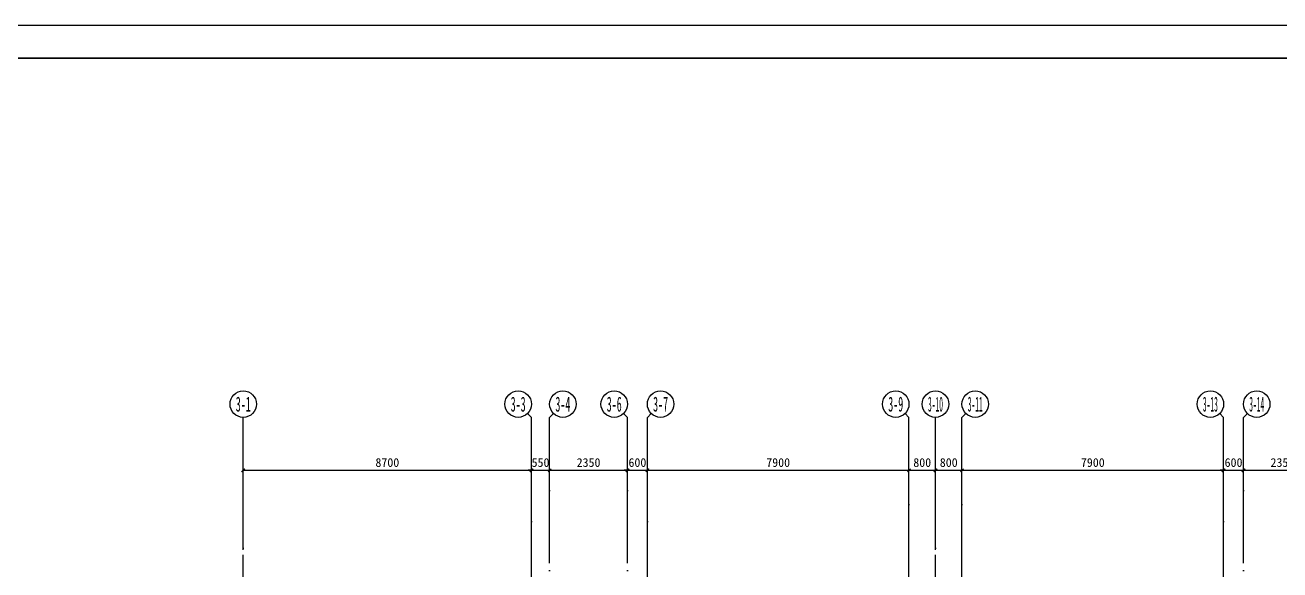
# Model space of a CAD drawing. Extents: x -3200779283 to -8106663, y 659664 to 1123462.
# Drawn here: x -8177288 to -8139401, y 1019318 to 1035778 of the extents above; entities that cross this region are included whole.
import ezdxf
from ezdxf.enums import TextEntityAlignment as Align

# ---------------------------------------------------------------- set-up
doc = ezdxf.new("R2010")
doc.units = 0
doc.header["$LTSCALE"] = 1000
doc.header["$MEASUREMENT"] = 0
doc.linetypes.add('3#-轴线$0$DOTE', pattern=[2.42, 2, -0.2, 0.02, -0.2])
doc.linetypes.add('DASH', pattern=[0.35, 0.25, -0.1])
doc.layers.get('Defpoints').update_dxf_attribs({"color": 30, "linetype": 'DASH'})
for name, color, linetype in [('3#-轴线$0$3#-轴号$0$A-ANNO-AXIS-CIRC', 3, 'Continuous'), ('3#-轴线$0$3#-轴号$0$A-ANNO-AXIS-TEXT', 7, 'Continuous'), ('3#-轴线$0$3#-轴号$0$A-ANNO-DIMS', 3, 'Continuous'), ('3#-轴线$0$A-ANNO-DOTE', 10, '3#-轴线$0$DOTE'), ('3#-轴线$0$AXIS_TEXT', 7, 'Continuous'), ('3#4#5#$0$BORDER', 7, 'Continuous'), ('3#4#5#模板$0$BORDER', 7, 'Continuous')]:
    doc.layers.add(name, color=color, linetype=linetype)
doc.styles.add('3#-轴线$0$3#-轴号$0$_TCH_AXIS', font='')
doc.styles.add('3#-轴线$0$3#-轴号$0$_TCH_DIM_T3', font='')
doc.styles.add('3#-轴线$0$COMPLEX', font='COMPLEX')
doc.styles.get('3#-轴线$0$3#-轴号$0$_TCH_AXIS').set_extended_font_data('SimSun')
doc.styles.get('3#-轴线$0$3#-轴号$0$_TCH_DIM_T3').set_extended_font_data('SimSun')
doc.dimstyles.new('3#-轴线$0$3#-轴号$0$_TCH_ARCH&&100', dxfattribs={"dimtxt": 264.345992, "dimasz": 100, "dimexe": 250, "dimexo": 300, "dimgap": 100, "dimtad": 1, "dimdec": 0, "dimzin": 0, "dimdsep": 46, "dimtxsty": '3#-轴线$0$3#-轴号$0$_TCH_DIM_T3', "dimblk": '3#-轴线$0$3#-轴号$0$_ArchTick', "dimcen": 0.09, "dimclrt": 7, "dimazin": 2, "dimtfac": 1, "dimtdec": 0, "dimtix": 1, "dimtmove": 2, "dimatfit": 3, "dimfxl": 100, "dimtolj": 1, "dimtzin": 0, "dimarcsym": 0})

# ---------------------------------------------------------------- blocks, each defined once
blk = doc.blocks.new('3#-轴线$0$_AXISO')
blk.add_circle((0, 0), 0.5)
at = {"layer": '3#-轴线$0$AXIS_TEXT', "style": '3#-轴线$0$COMPLEX', "width": 1.041667}
blk.add_attdef('A', text='', height=0.56, dxfattribs=at).set_placement((-0.25, -0.28), (0.25, -0.28), align=Align.FIT)
blk = doc.blocks.new('3#-轴线$0$3#-轴号$0$_ArchTick')
at = {"color": 0, "linetype": 'ByBlock', "const_width": 0.4}
blk.add_lwpolyline([(-0.5, -0.5), (0.5, 0.5)], dxfattribs=at)
blk = doc.blocks.new('*D395')
at = {"layer": '3#-轴线$0$3#-轴号$0$A-ANNO-DIMS', "color": 0, "lineweight": -2, "transparency": 16777216}
for p, q in [((0, 4889), (0, 5639)), ((0, 5389), (8700, 5389)), ((8700, 4889), (8700, 5639))]:
    blk.add_line(p, q, dxfattribs=at)
at = {"layer": 'Defpoints', "color": 0, "transparency": 16777216}
for p in [(8700, 5389), (0, 4589), (8700, 4589)]:
    blk.add_point(p, dxfattribs=at)
at = {"layer": '3#-轴线$0$3#-轴号$0$A-ANNO-DIMS', "color": 0, "lineweight": -2, "transparency": 16777216, "xscale": 100, "yscale": 100, "zscale": 100, "rotation": 180}
blk.add_blockref('3#-轴线$0$3#-轴号$0$_ArchTick', (0, 5389), dxfattribs=at)
at = {"layer": '3#-轴线$0$3#-轴号$0$A-ANNO-DIMS', "color": 0, "lineweight": -2, "transparency": 16777216, "xscale": 100, "yscale": 100, "zscale": 100}
blk.add_blockref('3#-轴线$0$3#-轴号$0$_ArchTick', (8700, 5389), dxfattribs=at)
at = {"layer": '3#-轴线$0$3#-轴号$0$A-ANNO-DIMS', "color": 7, "transparency": 16777216, "insert": (4350, 5622), "char_height": 264.3, "attachment_point": 5, "style": '3#-轴线$0$3#-轴号$0$_TCH_DIM_T3'}
blk.add_mtext('\\A1;8700', dxfattribs=at)
blk = doc.blocks.new('*D396')
at = {"layer": '3#-轴线$0$3#-轴号$0$A-ANNO-DIMS', "color": 0, "lineweight": -2, "transparency": 16777216}
for p, q in [((8700, 5389), (8600, 5389)), ((8700, 4889), (8700, 5639)), ((8700, 5389), (9250, 5389)), ((9250, 4889), (9250, 5639)), ((9250, 5389), (9350, 5389))]:
    blk.add_line(p, q, dxfattribs=at)
at = {"layer": 'Defpoints', "color": 0, "transparency": 16777216}
for p in [(9250, 5389), (8700, 4589), (9250, 4589)]:
    blk.add_point(p, dxfattribs=at)
at = {"layer": '3#-轴线$0$3#-轴号$0$A-ANNO-DIMS', "color": 0, "lineweight": -2, "transparency": 16777216, "xscale": 100, "yscale": 100, "zscale": 100}
blk.add_blockref('3#-轴线$0$3#-轴号$0$_ArchTick', (8700, 5389), dxfattribs=at)
at = {"layer": '3#-轴线$0$3#-轴号$0$A-ANNO-DIMS', "color": 0, "lineweight": -2, "transparency": 16777216, "xscale": 100, "yscale": 100, "zscale": 100, "rotation": 180}
blk.add_blockref('3#-轴线$0$3#-轴号$0$_ArchTick', (9250, 5389), dxfattribs=at)
at = {"layer": '3#-轴线$0$3#-轴号$0$A-ANNO-DIMS', "color": 7, "transparency": 16777216, "insert": (8975, 5622), "char_height": 264.3, "attachment_point": 5, "style": '3#-轴线$0$3#-轴号$0$_TCH_DIM_T3'}
blk.add_mtext('\\A1;550', dxfattribs=at)
blk = doc.blocks.new('*D397')
at = {"layer": '3#-轴线$0$3#-轴号$0$A-ANNO-DIMS', "color": 0, "lineweight": -2, "transparency": 16777216}
for p, q in [((9250, 4889), (9250, 5639)), ((9250, 5389), (11600, 5389)), ((11600, 4889), (11600, 5639))]:
    blk.add_line(p, q, dxfattribs=at)
at = {"layer": 'Defpoints', "color": 0, "transparency": 16777216}
for p in [(11600, 5389), (9250, 4589), (11600, 4589)]:
    blk.add_point(p, dxfattribs=at)
at = {"layer": '3#-轴线$0$3#-轴号$0$A-ANNO-DIMS', "color": 0, "lineweight": -2, "transparency": 16777216, "xscale": 100, "yscale": 100, "zscale": 100, "rotation": 180}
blk.add_blockref('3#-轴线$0$3#-轴号$0$_ArchTick', (9250, 5389), dxfattribs=at)
at = {"layer": '3#-轴线$0$3#-轴号$0$A-ANNO-DIMS', "color": 0, "lineweight": -2, "transparency": 16777216, "xscale": 100, "yscale": 100, "zscale": 100}
blk.add_blockref('3#-轴线$0$3#-轴号$0$_ArchTick', (11600, 5389), dxfattribs=at)
at = {"layer": '3#-轴线$0$3#-轴号$0$A-ANNO-DIMS', "color": 7, "transparency": 16777216, "insert": (10425, 5622), "char_height": 264.3, "attachment_point": 5, "style": '3#-轴线$0$3#-轴号$0$_TCH_DIM_T3'}
blk.add_mtext('\\A1;2350', dxfattribs=at)
blk = doc.blocks.new('*D398')
at = {"layer": '3#-轴线$0$3#-轴号$0$A-ANNO-DIMS', "color": 0, "lineweight": -2, "transparency": 16777216}
for p, q in [((11600, 5389), (11500, 5389)), ((11600, 4889), (11600, 5639)), ((11600, 5389), (12200, 5389)), ((12200, 4889), (12200, 5639)), ((12200, 5389), (12300, 5389))]:
    blk.add_line(p, q, dxfattribs=at)
at = {"layer": 'Defpoints', "color": 0, "transparency": 16777216}
for p in [(12200, 5389), (11600, 4589), (12200, 4589)]:
    blk.add_point(p, dxfattribs=at)
at = {"layer": '3#-轴线$0$3#-轴号$0$A-ANNO-DIMS', "color": 0, "lineweight": -2, "transparency": 16777216, "xscale": 100, "yscale": 100, "zscale": 100}
blk.add_blockref('3#-轴线$0$3#-轴号$0$_ArchTick', (11600, 5389), dxfattribs=at)
at = {"layer": '3#-轴线$0$3#-轴号$0$A-ANNO-DIMS', "color": 0, "lineweight": -2, "transparency": 16777216, "xscale": 100, "yscale": 100, "zscale": 100, "rotation": 180}
blk.add_blockref('3#-轴线$0$3#-轴号$0$_ArchTick', (12200, 5389), dxfattribs=at)
at = {"layer": '3#-轴线$0$3#-轴号$0$A-ANNO-DIMS', "color": 7, "transparency": 16777216, "insert": (11900, 5622), "char_height": 264.3, "attachment_point": 5, "style": '3#-轴线$0$3#-轴号$0$_TCH_DIM_T3'}
blk.add_mtext('\\A1;600', dxfattribs=at)
blk = doc.blocks.new('*D399')
at = {"layer": '3#-轴线$0$3#-轴号$0$A-ANNO-DIMS', "color": 0, "lineweight": -2, "transparency": 16777216}
for p, q in [((12200, 4889), (12200, 5639)), ((12200, 5389), (20100, 5389)), ((20100, 4889), (20100, 5639))]:
    blk.add_line(p, q, dxfattribs=at)
at = {"layer": 'Defpoints', "color": 0, "transparency": 16777216}
for p in [(20100, 5389), (12200, 4589), (20100, 4589)]:
    blk.add_point(p, dxfattribs=at)
at = {"layer": '3#-轴线$0$3#-轴号$0$A-ANNO-DIMS', "color": 0, "lineweight": -2, "transparency": 16777216, "xscale": 100, "yscale": 100, "zscale": 100, "rotation": 180}
blk.add_blockref('3#-轴线$0$3#-轴号$0$_ArchTick', (12200, 5389), dxfattribs=at)
at = {"layer": '3#-轴线$0$3#-轴号$0$A-ANNO-DIMS', "color": 0, "lineweight": -2, "transparency": 16777216, "xscale": 100, "yscale": 100, "zscale": 100}
blk.add_blockref('3#-轴线$0$3#-轴号$0$_ArchTick', (20100, 5389), dxfattribs=at)
at = {"layer": '3#-轴线$0$3#-轴号$0$A-ANNO-DIMS', "color": 7, "transparency": 16777216, "insert": (16150, 5622), "char_height": 264.3, "attachment_point": 5, "style": '3#-轴线$0$3#-轴号$0$_TCH_DIM_T3'}
blk.add_mtext('\\A1;7900', dxfattribs=at)
blk = doc.blocks.new('*D400')
at = {"layer": '3#-轴线$0$3#-轴号$0$A-ANNO-DIMS', "color": 0, "lineweight": -2, "transparency": 16777216}
for p, q in [((20100, 4889), (20100, 5639)), ((20100, 5389), (20900, 5389)), ((20900, 4889), (20900, 5639))]:
    blk.add_line(p, q, dxfattribs=at)
at = {"layer": 'Defpoints', "color": 0, "transparency": 16777216}
for p in [(20900, 5389), (20100, 4589), (20900, 4589)]:
    blk.add_point(p, dxfattribs=at)
at = {"layer": '3#-轴线$0$3#-轴号$0$A-ANNO-DIMS', "color": 0, "lineweight": -2, "transparency": 16777216, "xscale": 100, "yscale": 100, "zscale": 100, "rotation": 180}
blk.add_blockref('3#-轴线$0$3#-轴号$0$_ArchTick', (20100, 5389), dxfattribs=at)
at = {"layer": '3#-轴线$0$3#-轴号$0$A-ANNO-DIMS', "color": 0, "lineweight": -2, "transparency": 16777216, "xscale": 100, "yscale": 100, "zscale": 100}
blk.add_blockref('3#-轴线$0$3#-轴号$0$_ArchTick', (20900, 5389), dxfattribs=at)
at = {"layer": '3#-轴线$0$3#-轴号$0$A-ANNO-DIMS', "color": 7, "transparency": 16777216, "insert": (20500, 5622), "char_height": 264.3, "attachment_point": 5, "style": '3#-轴线$0$3#-轴号$0$_TCH_DIM_T3'}
blk.add_mtext('\\A1;800', dxfattribs=at)
blk = doc.blocks.new('*D401')
at = {"layer": '3#-轴线$0$3#-轴号$0$A-ANNO-DIMS', "color": 0, "lineweight": -2, "transparency": 16777216}
for p, q in [((20900, 4889), (20900, 5639)), ((20900, 5389), (21700, 5389)), ((21700, 4889), (21700, 5639))]:
    blk.add_line(p, q, dxfattribs=at)
at = {"layer": 'Defpoints', "color": 0, "transparency": 16777216}
for p in [(21700, 5389), (20900, 4589), (21700, 4589)]:
    blk.add_point(p, dxfattribs=at)
at = {"layer": '3#-轴线$0$3#-轴号$0$A-ANNO-DIMS', "color": 0, "lineweight": -2, "transparency": 16777216, "xscale": 100, "yscale": 100, "zscale": 100, "rotation": 180}
blk.add_blockref('3#-轴线$0$3#-轴号$0$_ArchTick', (20900, 5389), dxfattribs=at)
at = {"layer": '3#-轴线$0$3#-轴号$0$A-ANNO-DIMS', "color": 0, "lineweight": -2, "transparency": 16777216, "xscale": 100, "yscale": 100, "zscale": 100}
blk.add_blockref('3#-轴线$0$3#-轴号$0$_ArchTick', (21700, 5389), dxfattribs=at)
at = {"layer": '3#-轴线$0$3#-轴号$0$A-ANNO-DIMS', "color": 7, "transparency": 16777216, "insert": (21300, 5622), "char_height": 264.3, "attachment_point": 5, "style": '3#-轴线$0$3#-轴号$0$_TCH_DIM_T3'}
blk.add_mtext('\\A1;800', dxfattribs=at)
blk = doc.blocks.new('*D402')
at = {"layer": '3#-轴线$0$3#-轴号$0$A-ANNO-DIMS', "color": 0, "lineweight": -2, "transparency": 16777216}
for p, q in [((21700, 4889), (21700, 5639)), ((21700, 5389), (29600, 5389)), ((29600, 4889), (29600, 5639))]:
    blk.add_line(p, q, dxfattribs=at)
at = {"layer": 'Defpoints', "color": 0, "transparency": 16777216}
for p in [(29600, 5389), (21700, 4589), (29600, 4589)]:
    blk.add_point(p, dxfattribs=at)
at = {"layer": '3#-轴线$0$3#-轴号$0$A-ANNO-DIMS', "color": 0, "lineweight": -2, "transparency": 16777216, "xscale": 100, "yscale": 100, "zscale": 100, "rotation": 180}
blk.add_blockref('3#-轴线$0$3#-轴号$0$_ArchTick', (21700, 5389), dxfattribs=at)
at = {"layer": '3#-轴线$0$3#-轴号$0$A-ANNO-DIMS', "color": 0, "lineweight": -2, "transparency": 16777216, "xscale": 100, "yscale": 100, "zscale": 100}
blk.add_blockref('3#-轴线$0$3#-轴号$0$_ArchTick', (29600, 5389), dxfattribs=at)
at = {"layer": '3#-轴线$0$3#-轴号$0$A-ANNO-DIMS', "color": 7, "transparency": 16777216, "insert": (25650, 5622), "char_height": 264.3, "attachment_point": 5, "style": '3#-轴线$0$3#-轴号$0$_TCH_DIM_T3'}
blk.add_mtext('\\A1;7900', dxfattribs=at)
blk = doc.blocks.new('*D403')
at = {"layer": '3#-轴线$0$3#-轴号$0$A-ANNO-DIMS', "color": 0, "lineweight": -2, "transparency": 16777216}
for p, q in [((29600, 5389), (29500, 5389)), ((29600, 4889), (29600, 5639)), ((29600, 5389), (30200, 5389)), ((30200, 4889), (30200, 5639)), ((30200, 5389), (30300, 5389))]:
    blk.add_line(p, q, dxfattribs=at)
at = {"layer": 'Defpoints', "color": 0, "transparency": 16777216}
for p in [(30200, 5389), (29600, 4589), (30200, 4589)]:
    blk.add_point(p, dxfattribs=at)
at = {"layer": '3#-轴线$0$3#-轴号$0$A-ANNO-DIMS', "color": 0, "lineweight": -2, "transparency": 16777216, "xscale": 100, "yscale": 100, "zscale": 100}
blk.add_blockref('3#-轴线$0$3#-轴号$0$_ArchTick', (29600, 5389), dxfattribs=at)
at = {"layer": '3#-轴线$0$3#-轴号$0$A-ANNO-DIMS', "color": 0, "lineweight": -2, "transparency": 16777216, "xscale": 100, "yscale": 100, "zscale": 100, "rotation": 180}
blk.add_blockref('3#-轴线$0$3#-轴号$0$_ArchTick', (30200, 5389), dxfattribs=at)
at = {"layer": '3#-轴线$0$3#-轴号$0$A-ANNO-DIMS', "color": 7, "transparency": 16777216, "insert": (29900, 5622), "char_height": 264.3, "attachment_point": 5, "style": '3#-轴线$0$3#-轴号$0$_TCH_DIM_T3'}
blk.add_mtext('\\A1;600', dxfattribs=at)
blk = doc.blocks.new('*D404')
at = {"layer": '3#-轴线$0$3#-轴号$0$A-ANNO-DIMS', "color": 0, "lineweight": -2, "transparency": 16777216}
for p, q in [((30200, 4889), (30200, 5639)), ((30200, 5389), (32550, 5389)), ((32550, 4889), (32550, 5639))]:
    blk.add_line(p, q, dxfattribs=at)
at = {"layer": 'Defpoints', "color": 0, "transparency": 16777216}
for p in [(32550, 5389), (30200, 4589), (32550, 4589)]:
    blk.add_point(p, dxfattribs=at)
at = {"layer": '3#-轴线$0$3#-轴号$0$A-ANNO-DIMS', "color": 0, "lineweight": -2, "transparency": 16777216, "xscale": 100, "yscale": 100, "zscale": 100, "rotation": 180}
blk.add_blockref('3#-轴线$0$3#-轴号$0$_ArchTick', (30200, 5389), dxfattribs=at)
at = {"layer": '3#-轴线$0$3#-轴号$0$A-ANNO-DIMS', "color": 0, "lineweight": -2, "transparency": 16777216, "xscale": 100, "yscale": 100, "zscale": 100}
blk.add_blockref('3#-轴线$0$3#-轴号$0$_ArchTick', (32550, 5389), dxfattribs=at)
at = {"layer": '3#-轴线$0$3#-轴号$0$A-ANNO-DIMS', "color": 7, "transparency": 16777216, "insert": (31375, 5622), "char_height": 264.3, "attachment_point": 5, "style": '3#-轴线$0$3#-轴号$0$_TCH_DIM_T3'}
blk.add_mtext('\\A1;2350', dxfattribs=at)
blk = doc.blocks.new('3#-轴线$0$3#-轴号')
at = {"layer": '3#-轴线$0$3#-轴号$0$A-ANNO-AXIS-CIRC'}
for p, q in [((0, 2989.4), (0, 6989.4)), ((8582.8, 7106.5), (8700, 6989.4)), ((8700, 2989.4), (8700, 6989.4)), ((9367.2, 7106.5), (9250, 6989.4)), ((9250, 2989.4), (9250, 6989.4)), ((11482.8, 7106.5), (11600, 6989.4)), ((11600, 2989.4), (11600, 6989.4)), ((12317.2, 7106.5), (12200, 6989.4)), ((12200, 2989.4), (12200, 6989.4)), ((19982.8, 7106.5), (20100, 6989.4)), ((20100, 2989.4), (20100, 6989.4)), ((20900, 2989.4), (20900, 6989.4)), ((21817.2, 7106.5), (21700, 6989.4)), ((21700, 2989.4), (21700, 6989.4)), ((29482.8, 7106.5), (29600, 6989.4)), ((29600, 2989.4), (29600, 6989.4)), ((30317.2, 7106.5), (30200, 6989.4)), ((30200, 2989.4), (30200, 6989.4))]:
    blk.add_line(p, q, dxfattribs=at)
ref = blk.add_blockref('3#-轴线$0$_AXISO', (0, 7389.4), dxfattribs=dict(at, xscale=800, yscale=800, zscale=800))
ref.add_attrib('A', '3-1', dxfattribs={"layer": '3#-轴线$0$3#-轴号$0$A-ANNO-AXIS-TEXT', "height": 452.55, "style": '3#-轴线$0$3#-轴号$0$_TCH_AXIS', "width": 0.466146}).set_placement((-226.3, 7163.1), (226.3, 7163.1), align=Align.FIT)
ref = blk.add_blockref('3#-轴线$0$_AXISO', (8300, 7389.4), dxfattribs=dict(at, xscale=800, yscale=800, zscale=800))
ref.add_attrib('A', '3-3', dxfattribs={"layer": '3#-轴线$0$3#-轴号$0$A-ANNO-AXIS-TEXT', "height": 452.55, "style": '3#-轴线$0$3#-轴号$0$_TCH_AXIS', "width": 0.466146}).set_placement((8073.7, 7163.1), (8526.3, 7163.1), align=Align.FIT)
ref = blk.add_blockref('3#-轴线$0$_AXISO', (9650, 7389.4), dxfattribs=dict(at, xscale=800, yscale=800, zscale=800))
ref.add_attrib('A', '3-4', dxfattribs={"layer": '3#-轴线$0$3#-轴号$0$A-ANNO-AXIS-TEXT', "height": 452.55, "style": '3#-轴线$0$3#-轴号$0$_TCH_AXIS', "width": 0.466146}).set_placement((9423.7, 7163.1), (9876.3, 7163.1), align=Align.FIT)
ref = blk.add_blockref('3#-轴线$0$_AXISO', (11200, 7389.4), dxfattribs=dict(at, xscale=800, yscale=800, zscale=800))
ref.add_attrib('A', '3-6', dxfattribs={"layer": '3#-轴线$0$3#-轴号$0$A-ANNO-AXIS-TEXT', "height": 452.55, "style": '3#-轴线$0$3#-轴号$0$_TCH_AXIS', "width": 0.466146}).set_placement((10973.7, 7163.1), (11426.3, 7163.1), align=Align.FIT)
ref = blk.add_blockref('3#-轴线$0$_AXISO', (12600, 7389.4), dxfattribs=dict(at, xscale=800, yscale=800, zscale=800))
ref.add_attrib('A', '3-7', dxfattribs={"layer": '3#-轴线$0$3#-轴号$0$A-ANNO-AXIS-TEXT', "height": 452.55, "style": '3#-轴线$0$3#-轴号$0$_TCH_AXIS', "width": 0.466146}).set_placement((12373.7, 7163.1), (12826.3, 7163.1), align=Align.FIT)
ref = blk.add_blockref('3#-轴线$0$_AXISO', (19700, 7389.4), dxfattribs=dict(at, xscale=800, yscale=800, zscale=800))
ref.add_attrib('A', '3-9', dxfattribs={"layer": '3#-轴线$0$3#-轴号$0$A-ANNO-AXIS-TEXT', "height": 452.55, "style": '3#-轴线$0$3#-轴号$0$_TCH_AXIS', "width": 0.466146}).set_placement((19473.7, 7163.1), (19926.3, 7163.1), align=Align.FIT)
ref = blk.add_blockref('3#-轴线$0$_AXISO', (20900, 7389.4), dxfattribs=dict(at, xscale=800, yscale=800, zscale=800))
ref.add_attrib('A', '3-10', dxfattribs={"layer": '3#-轴线$0$3#-轴号$0$A-ANNO-AXIS-TEXT', "height": 452.55, "style": '3#-轴线$0$3#-轴号$0$_TCH_AXIS', "width": 0.349609}).set_placement((20673.7, 7163.1), (21126.3, 7163.1), align=Align.FIT)
ref = blk.add_blockref('3#-轴线$0$_AXISO', (22100, 7389.4), dxfattribs=dict(at, xscale=800, yscale=800, zscale=800))
ref.add_attrib('A', '3-11', dxfattribs={"layer": '3#-轴线$0$3#-轴号$0$A-ANNO-AXIS-TEXT', "height": 452.55, "style": '3#-轴线$0$3#-轴号$0$_TCH_AXIS', "width": 0.349609}).set_placement((21873.7, 7163.1), (22326.3, 7163.1), align=Align.FIT)
ref = blk.add_blockref('3#-轴线$0$_AXISO', (29200, 7389.4), dxfattribs=dict(at, xscale=800, yscale=800, zscale=800))
ref.add_attrib('A', '3-13', dxfattribs={"layer": '3#-轴线$0$3#-轴号$0$A-ANNO-AXIS-TEXT', "height": 452.55, "style": '3#-轴线$0$3#-轴号$0$_TCH_AXIS', "width": 0.349609}).set_placement((28973.7, 7163.1), (29426.3, 7163.1), align=Align.FIT)
ref = blk.add_blockref('3#-轴线$0$_AXISO', (30600, 7389.4), dxfattribs=dict(at, xscale=800, yscale=800, zscale=800))
ref.add_attrib('A', '3-14', dxfattribs={"layer": '3#-轴线$0$3#-轴号$0$A-ANNO-AXIS-TEXT', "height": 452.55, "style": '3#-轴线$0$3#-轴号$0$_TCH_AXIS', "width": 0.349609}).set_placement((30373.7, 7163.1), (30826.3, 7163.1), align=Align.FIT)
at = {"layer": '3#-轴线$0$3#-轴号$0$A-ANNO-DIMS'}
for p1, p2, picture, middle in [((0, 4589.4), (8700, 4589.4), '*D395', (4350, 5621.6)), ((8700, 4589.4), (9250, 4589.4), '*D396', (8975, 5621.6)), ((9250, 4589.4), (11600, 4589.4), '*D397', (10425, 5621.6)), ((11600, 4589.4), (12200, 4589.4), '*D398', (11900, 5621.6)), ((12200, 4589.4), (20100, 4589.4), '*D399', (16150, 5621.6)), ((20100, 4589.4), (20900, 4589.4), '*D400', (20500, 5621.6)), ((20900, 4589.4), (21700, 4589.4), '*D401', (21300, 5621.6)), ((21700, 4589.4), (29600, 4589.4), '*D402', (25650, 5621.6)), ((29600, 4589.4), (30200, 4589.4), '*D403', (29900, 5621.6)), ((30200, 4589.4), (32550, 4589.4), '*D404', (31375, 5621.6))]:
    dim = blk.add_aligned_dim(p1=p1, p2=p2, distance=800, dimstyle='3#-轴线$0$3#-轴号$0$_TCH_ARCH&&100', dxfattribs=at)
    dim.commit()
    dim.dimension.update_dxf_attribs({"geometry": picture, "text_midpoint": middle})
blk = doc.blocks.new('3#-轴线')
at = {"layer": '3#-轴线$0$A-ANNO-DOTE'}
for points in [[(0, -16100), (0, 5500)], [(8700, -3200), (8700, 5500)], [(9250, -7100), (9250, 5500)], [(11600, -7100), (11600, 5500)], [(12200, -3200), (12200, 5500)], [(20100, -5100), (20100, 5500)], [(20900, -16100), (20900, 5500)], [(21700, -5100), (21700, 5500)], [(29600, -3200), (29600, 5500)], [(30200, -7100), (30200, 5500)]]:
    blk.add_lwpolyline(points, dxfattribs=at)
blk.add_blockref('3#-轴线$0$3#-轴号', (0, 0))

msp = doc.modelspace()

# ---------------------------------------------------------------- linework, layer by layer
at = {"layer": '3#4#5#$0$BORDER'}
msp.add_lwpolyline([(-8190763, 976378), (-8190763, 1035778), (-8106663, 1035778), (-8106663, 976378)], close=True, dxfattribs=at)
at = {"layer": '3#4#5#$0$BORDER', "const_width": 50}
msp.add_lwpolyline([(-8188263, 977378), (-8188263, 1034778), (-8107663, 1034778), (-8107663, 977378)], close=True, dxfattribs=at)
at = {"layer": '3#4#5#模板$0$BORDER'}
msp.add_lwpolyline([(-8190763, 976378), (-8190763, 1035778), (-8106663, 1035778), (-8106663, 976378)], close=True, dxfattribs=at)
at = {"layer": '3#4#5#模板$0$BORDER', "const_width": 50}
msp.add_lwpolyline([(-8188263, 977378), (-8188263, 1034778), (-8107663, 1034778), (-8107663, 977378)], close=True, dxfattribs=at)

# ---------------------------------------------------------------- block references
msp.add_blockref('3#-轴线', (-8170700, 1016938))

doc.saveas('drawing.dxf')
